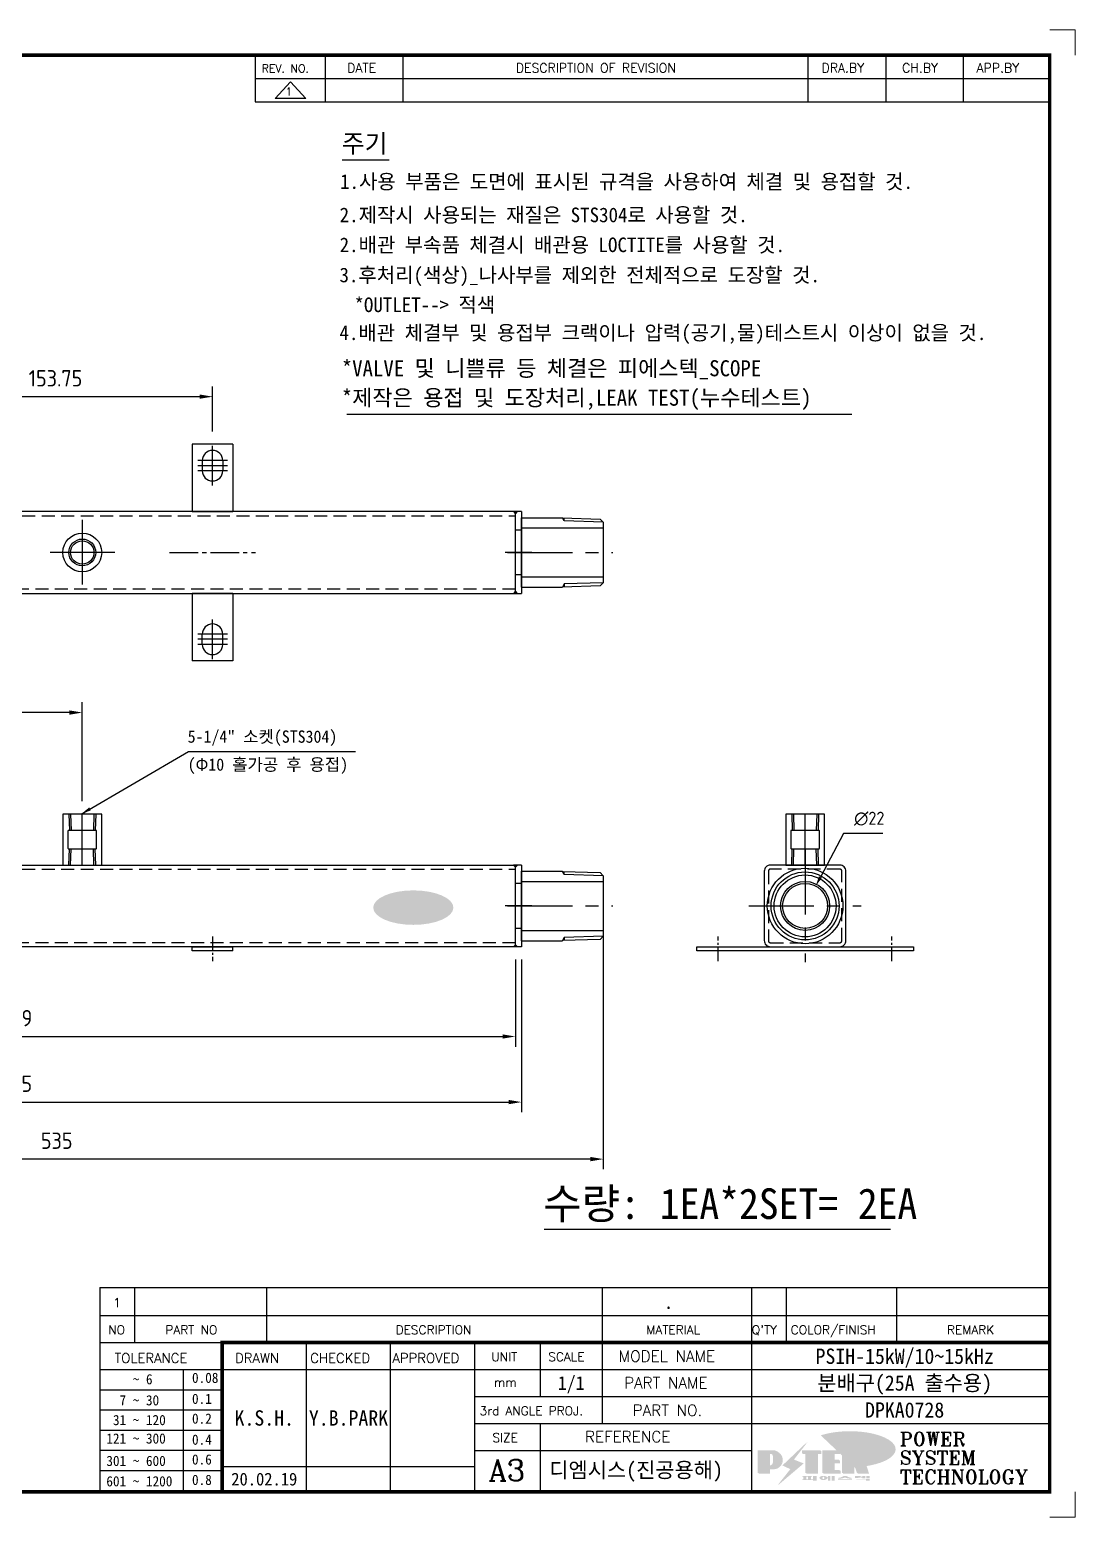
# Model space of a CAD drawing. Header units: millimetres. Extents: x 24815 to 36799, y -9299 to 5469.
# Drawn here: x 27570 to 28082, y -9299 to -8571 of the extents above; entities that cross this region are included whole.
import ezdxf
from ezdxf.enums import TextEntityAlignment as Align

# ---------------------------------------------------------------- set-up
doc = ezdxf.new("R2010")
doc.units = ezdxf.units.MM
for name, pattern in [('CENTER', [50.8, 31.75, -6.35, 6.35, -6.35]), ('CENTER1', [10, 7, -1, 1, -1]), ('HIDDEN2', [4.7625, 3.175, -1.5875])]:
    doc.linetypes.add(name, pattern=pattern)
for name, color, linetype in [('______', 7, 'Continuous'), ('CENTER', 1, 'CENTER'), ('FORMAT-1', 7, 'Continuous'), ('line', 3, 'Continuous'), ('THIN', 3, 'Continuous')]:
    doc.layers.add(name, color=color, linetype=linetype)
doc.styles.add('HAN', font='')
doc.styles.add('RC', font='ROMANC.SHX')
doc.styles.add('ROMANT', font='romant')
doc.styles.add('RT', font='ROMANT.SHX', dxfattribs={"oblique": 15})
doc.styles.get("Standard").update_dxf_attribs({"font": 'ISOCP.SHX', "bigfont": 'WHGTXT.SHX'})
doc.styles.get('HAN').set_extended_font_data('GulimChe')
doc.dimstyles.new('PS-2', dxfattribs={"dimscale": 2, "dimtxt": 3.2, "dimasz": 2.5, "dimexe": 2, "dimexo": 2.5, "dimgap": 2, "dimtad": 1, "dimtoh": 1, "dimrnd": 0.05, "dimzin": 12, "dimdsep": 46, "dimtxsty": 'Standard', "dimcen": 0, "dimclrt": 2, "dimazin": 3, "dimtfac": 1, "dimtofl": 0, "dimtmove": 0, "dimatfit": 3, "dimfxl": 0, "dimtolj": 1, "dimtzin": 0, "dimarcsym": 0})
doc.dimstyles.new('PS-2.5', dxfattribs={"dimscale": 2.5, "dimtxt": 3.2, "dimasz": 2.5, "dimexe": 2, "dimexo": 2.5, "dimgap": 2, "dimtad": 1, "dimtoh": 1, "dimrnd": 0.05, "dimzin": 12, "dimdsep": 46, "dimtxsty": 'Standard', "dimcen": 0, "dimclrt": 2, "dimazin": 3, "dimtfac": 1, "dimtofl": 0, "dimtmove": 0, "dimatfit": 3, "dimfxl": 0, "dimtolj": 1, "dimtzin": 0, "dimarcsym": 0})

# ---------------------------------------------------------------- blocks, each defined once
blk = doc.blocks.new('new LOGO')
at = {"layer": 'line'}
h = blk.add_hatch(color=250, dxfattribs=at)
h.paths.add_polyline_path([(44.5, 69.4), (46.6, 69.4, -0.129793), (52, 68, 0.221832), (43.6, 71.9), (41.5, 71.9), (41.5, 27.9), (43.6, 27.9, 0.02048), (44.5, 28)], flags=17)
h.paths.add_polyline_path([(44.5, 13.9), (57.3, 13.9, 0.72362), (77.1, 73.9, -0.679777), (54.3, 16.4), (41.5, 16.4), (41.5, -0.1), (3, -0.1), (3, -2.6), (44.5, -2.6)])
h.paths.add_polyline_path([(117.9, 14.2), (71.5, -44.4), (77.1, -39.6), (120.8, 15.6), (92, 28.9), (173.3, 106), (177.5, 111.4), (89.1, 27.6)])
h.paths.add_polyline_path([(162.7, 71.9), (162.7, 69.4), (172.5, 69.4), (172.5, 71.9)], flags=17)
h.paths.add_polyline_path([(217.7, 69.4), (230.5, 69.4), (230.5, 80.4), (227.5, 80.4), (227.5, 71.9), (214.7, 71.9), (214.7, -0.1), (175.5, -0.1), (175.5, -2.6), (217.7, -2.6)])
h.paths.add_polyline_path([(297.8, 46.6), (294.8, 46.6), (294.8, 37.4), (276, 37.4), (276, 10.9), (279, 10.9), (279, 34.9), (297.8, 34.9)])
h.paths.add_polyline_path([(300, 8.4), (297, 8.4), (297, -0.1), (237.5, -0.1), (237.5, -2.6), (300, -2.6)])
h.paths.add_polyline_path([(297.8, 80.4), (294.8, 80.4), (294.8, 71.9), (276, 71.9), (276, 49.1), (279, 49.1), (279, 69.4), (297.8, 69.4)])
h.paths.add_polyline_path([(350.2, 80.4), (347.2, 80.4), (347.2, 61.6), (350.2, 63.5)])
h.paths.add_polyline_path([(350.2, 26.7), (347.2, 35.2), (347.2, -0.1), (308.5, -0.1), (308.5, -2.6), (350.2, -2.6)])
h.paths.add_polyline_path([(402.7, 80.4), (396.5, 80.4), (379.6, 66.8), (400.5, -0.1), (361.8, -0.1), (362.7, -2.6), (403.5, -2.6), (382.6, 64.3)])
blk.add_hatch(color=5, dxfattribs=at).paths.add_polyline_path([(166.3, 35), (131, 49), (180.4, 112.7), (92, 28.9), (120.8, 15.6), (74.4, -43)])
h = blk.add_hatch(color=253, dxfattribs=at)
edge = h.paths.add_edge_path()
edge.add_ellipse((333.9, 86.4), major_axis=(-165.9, 0), ratio=0.39426, start_angle=111.5127, end_angle=334.469)
edge.add_ellipse((314.1, 81.2), major_axis=(-153.7, 0), ratio=0.40699, start_angle=121.3066, end_angle=327.7437, ccw=False)
edge.add_line((394, 27.8), (394.7, 25.6))
h = blk.add_hatch(color=1, dxfattribs=at)
h.paths.add_polyline_path([(41.5, 16.4), (54.3, 16.4, 1), (54.3, 82.9), (0, 82.9), (0, -0.1), (41.5, -0.1)])
h.paths.add_polyline_path([(41.5, 27.9), (41.5, 71.9), (43.6, 71.9, -0.414214), (54.6, 60.9), (54.6, 38.9, -0.414214), (43.6, 27.9)], flags=16)
h.paths.add_polyline_path([(214.7, 71.9), (227.5, 71.9), (227.5, 82.9), (159.7, 82.9), (159.7, 71.9), (172.5, 71.9), (172.5, -0.1), (214.7, -0.1)])
h.paths.add_polyline_path([(276, 37.4), (294.8, 37.4), (294.8, 49.1), (276, 49.1), (276, 71.9), (294.8, 71.9), (294.8, 82.9), (234.5, 82.9), (234.5, -0.1), (297, -0.1), (297, 10.9), (276, 10.9)])
h.paths.add_polyline_path([(347.2, 35.2), (359.7, -0.1), (400.5, -0.1), (379.6, 66.8), (399.7, 82.9), (380.6, 82.9), (347.2, 61.6), (347.2, 82.9), (305.5, 82.9), (305.5, -0.1), (347.2, -0.1)])
h = blk.add_hatch(color=250, dxfattribs=at)
edge = h.paths.add_edge_path()
edge.add_ellipse((237.8, -17.6), major_axis=(-14.3, 0), ratio=0.526336, start_angle=192.2456, end_angle=269.0748)
edge.add_line((238.1, -10.1), (237.6, -10.1))
edge.add_ellipse((237.8, -17.6), major_axis=(-14.3, 0), ratio=0.526336, start_angle=270.9252, end_angle=449.0748)
edge.add_line((237.6, -25.1), (238.1, -25.1))
edge.add_ellipse((237.8, -17.6), major_axis=(-14.3, 0), ratio=0.526336, start_angle=450.9252, end_angle=527.7544)
edge.add_line((251.7, -19.2), (254.1, -19.2))
edge.add_line((254.1, -19.2), (254.1, -27.1))
edge.add_line((254.1, -27.1), (263.1, -27.1))
edge.add_line((263.1, -27.1), (263.1, -10.1))
edge.add_line((263.1, -10.1), (254.1, -10.1))
edge.add_line((254.1, -10.1), (254.1, -16))
edge.add_line((254.1, -16), (251.7, -16))
h.paths.add_polyline_path([(241, -16.4), (241, -18.7, -1), (234.4, -18.7), (234.4, -16.4, -1)], flags=16)
h.paths.add_polyline_path([(278.2, -10.1), (268.1, -10.1), (268.1, -27.1), (278.2, -27.1)])
h.paths.add_polyline_path([(310.3, -10.1), (310.3, -11.1, -0.157169), (289.3, -17.5), (294, -19.9, 0.128407), (316.3, -15.9, 0.128407), (338.6, -19.9), (343.3, -17.5, -0.157169), (322.2, -11.1), (322.2, -10.1)])
h.paths.add_polyline_path([(342.1, -25.1), (342.1, -22.3), (290.4, -22.3), (290.4, -25.1)])
h.paths.add_polyline_path([(352, -10.1), (352, -16.2, 0.414214), (354, -18.2), (378.7, -18.2), (378.7, -19.6), (390.2, -19.6), (390.2, -10.1), (378.7, -10.1), (378.7, -13.6), (374.7, -13.6), (374.7, -15.1), (378.7, -15.1), (378.7, -16.2), (364.7, -16.2), (364.7, -15.1), (371.2, -15.1), (371.2, -13.6), (364.7, -13.6), (364.7, -12.6), (374.7, -12.6), (374.7, -10.1)])
h.paths.add_polyline_path([(393.8, -10.1), (393.8, -19.6), (405, -19.6), (405, -10.1)])
h.paths.add_polyline_path([(405, -27.1), (405, -20.9), (356.8, -20.9), (356.8, -23), (391.8, -23), (391.8, -27.1)])
h.paths.add_polyline_path([(200.4, -10.1), (200.4, -22.3), (193.2, -22.3), (193.2, -12.6), (196.6, -12.6), (196.6, -10.1), (161, -10.1), (161, -12.6), (164.5, -12.6), (164.5, -22.3), (161, -22.3), (161, -25.1), (200.4, -25.1), (200.4, -27.1), (213.9, -27.1), (213.9, -10.1)])
h.paths.add_polyline_path([(182, -12.6), (175.6, -12.6), (175.6, -22.3), (182, -22.3)], flags=17)
blk = doc.blocks.new('format-3')
at = {"color": 3, "lineweight": 9}
for p, q in [((414.5, 291.3), (419.5, 291.3)), ((419.5, 286.3), (419.5, 291.3)), ((419.5, 5), (419.5, 0)), ((414.5, 0), (419.5, 0))]:
    blk.add_line(p, q, dxfattribs=at)
at = {"color": 180}
for p, q in [((258.97, 281.75), (258.97, 286.3)), ((272.71, 281.75), (272.71, 286.3)), ((287.94, 281.75), (287.94, 286.3)), ((367.22, 281.75), (367.22, 286.3)), ((382.45, 281.75), (382.45, 286.3)), ((397.61, 281.75), (397.61, 286.3)), ((258.97, 281.75), (414.5, 281.75)), ((228.5, 39.49), (228.5, 5)), ((228.5, 39.49), (414.5, 39.49)), ((235.29, 39.49), (235.29, 34.21)), ((261.24, 34.21), (261.24, 39.49)), ((326.9, 39.49), (326.9, 34.21)), ((356.11, 39.49), (356.11, 34.21)), ((362.93, 39.49), (362.93, 34.21)), ((384.48, 39.49), (384.48, 34.21)), ((228.5, 34.21), (252.48, 34.21)), ((268.96, 5), (268.96, 34.21)), ((285.45, 5), (285.45, 34.21)), ((301.94, 5), (301.94, 34.21)), ((314.72, 34.21), (314.72, 23.65)), ((326.9, 34.21), (326.9, 18.37)), ((356.11, 34.21), (356.11, 5)), ((228.5, 28.93), (252.48, 28.93)), ((244.89, 5.23), (244.89, 28.93)), ((252.48, 28.93), (414.5, 28.93)), ((228.5, 24.98), (252.48, 24.98)), ((301.94, 23.65), (414.5, 23.65)), ((228.5, 21.03), (252.48, 21.03)), ((301.94, 18.37), (414.5, 18.37)), ((314.72, 18.37), (314.72, 5)), ((228.5, 17.08), (252.48, 17.08)), ((228.5, 13.13), (252.48, 13.13)), ((301.94, 13.09), (356.11, 13.09)), ((228.5, 9.18), (252.48, 9.18)), ((252.48, 9.95), (301.94, 9.95))]:
    blk.add_line(p, q, dxfattribs=at)
at = {"const_width": 0.7}
blk.add_lwpolyline([(252.48, 5), (252.48, 34.21), (414.5, 34.21)], dxfattribs=at)
at = {"layer": 'FORMAT-1', "const_width": 0.7}
blk.add_lwpolyline([(13, 5), (13, 286.3), (414.5, 286.3), (414.5, 5)], close=True, dxfattribs=at)
at = {"xscale": 0.05400000000000027, "yscale": 0.05400000000000027, "zscale": 0.05400000000000027}
blk.add_blockref('new LOGO', (357.35, 8.65), dxfattribs=at)
at = {"color": 2}
for s, height, style, p in [('REV. NO.', 1.56, 'RC', (260.23, 282.95)), ('DATE', 1.788, 'RC', (276.95, 282.94)), ('DESCRIPTION OF REVISION', 1.7875, 'RC', (309.98, 282.94)), ('DRA.BY', 1.788, 'RC', (369.83, 282.94)), ('CH.BY', 1.788, 'RC', (385.59, 282.94)), ('APP.BY', 1.788, 'RC', (400.18, 282.94)), ('COLOR/FINISH', 1.7424, 'RC', (363.8, 35.83)), ('NO', 1.742, 'RC', (230.16, 35.83)), ('PART NO', 1.742, 'RC', (241.36, 35.83)), ('DESCRIPTION', 1.7424, 'RC', (286.43, 35.83)), ('MATERIAL', 1.742, 'RC', (335.52, 35.83)), ("Q'TY", 1.742, 'RC', (356.17, 35.83)), ('REMARK', 1.742, 'RC', (394.37, 35.83)), (' TOLERANCE', 1.9, 'RC', (230.11, 30.22)), ('DRAWN', 1.9, 'RC', (255, 30.22)), ('CHECKED', 1.9, 'RC', (269.71, 30.22)), ('APPROVED', 1.9, 'RC', (285.8, 30.22)), ('UNIT', 1.742, 'RC', (305.19, 30.55)), ('SCALE', 1.742, 'RC', (316.32, 30.55)), ('MODEL NAME', 2.178, 'RC', (330.12, 30.46)), ('    ~ 6', 2, 'HAN', (229.8, 26.03)), ('0.08', 2, 'HAN', (246.57, 26.31)), ('mm', 1.742, 'RC', (305.67, 25.56)), ('PART NAME', 2.178, 'RC', (331.17, 25.24)), ('  7 ~ 30', 2, 'HAN', (229.8, 21.91)), ('0.1', 2, 'HAN', (246.57, 22.2)), ('3rd ANGLE PROJ.', 1.7424, 'RC', (302.87, 19.97)), ('PART NO.', 2.178, 'RC', (332.84, 19.85)), (' 31 ~ 120', 2, 'HAN', (229.8, 18.04)), ('0.2', 2, 'HAN', (246.57, 18.32)), ('121 ~ 300', 2, 'HAN', (229.8, 14.42)), ('0.4', 2, 'HAN', (246.57, 14.2)), ('SIZE', 1.742, 'RC', (305.39, 14.71)), ('REFERENCE', 2.178, 'RC', (323.52, 14.69)), ('301 ~ 600', 2, 'HAN', (229.8, 10.04)), ('0.6', 2, 'HAN', (246.57, 10.32)), ('601 ~ 1200', 2, 'HAN', (229.8, 6.05)), ('0.8', 2, 'HAN', (246.57, 6.33))]:
    blk.add_text(s, height=height, dxfattribs=dict(at, style=style)).set_placement(p)
at = {"style": 'ROMANT'}
for s, p in [('POWER', (385.15, 13.96)), ('SYSTEM', (385.15, 10.31)), ('TECHNOLOGY', (385.15, 6.56))]:
    blk.add_text(s, height=2.7, dxfattribs=at).set_placement(p)
at = {"color": 2, "lineweight": 25, "style": 'RC'}
blk.add_text('A3', height=4.182, dxfattribs=at).set_placement((304.61, 7.14))
at = {"style": 'HAN'}
for tag, height, p in [('MODEL-NAME', 3, (386.1, 31.53)), ('SCALE', 2.7, (320.81, 26.29)), ('PART-NAME', 3, (386.1, 26.29)), ('DRA-BY', 3, (260.72, 19.44)), ('CH-BY', 3, (277.21, 19.44)), ('APP-BY', 3, (293.7, 19.44)), ('PART-NO', 3, (386.1, 21.01)), ('CH-DATE', 2.5, (277.21, 7.47)), ('관련업체', 3, (333.52, 9.26)), ('DRA-DATE', 2.5, (260.72, 7.47)), ('APP-DATE', 2.5, (293.7, 7.47))]:
    blk.add_attdef(tag, text='', height=height, dxfattribs=at).set_placement(p, align=Align.MIDDLE_CENTER)
blk = doc.blocks.new('no3')
at = {"color": 180}
for p, q in [((0, 5.5), (0, 0)), ((0, 5.5), (186, 5.5)), ((6.79, 5.5), (6.79, 0)), ((32.74, 0.11), (32.74, 5.5)), ((98.4, 5.5), (98.4, 0)), ((127.61, 5.5), (127.61, 0)), ((134.43, 5.5), (134.43, 0)), ((155.98, 5.5), (155.98, 0))]:
    blk.add_line(p, q, dxfattribs=at)
at = {"color": 2, "style": 'RT', "oblique": 15}
blk.add_attdef('NO', text='', height=1.74, dxfattribs=at).set_placement((3.38, 2.51), align=Align.MIDDLE_CENTER)
at = {"color": 2, "style": 'HAN'}
for tag, p in [('PART-NO', (19.76, 2.75)), ('MATERIAL', (111.38, 2.75)), ("Q'TY", (131.02, 2.75)), ('COLOR/FINISH', (145.2, 2.75)), ('REMARK', (170.76, 2.75))]:
    blk.add_attdef(tag, text='', height=2.9, dxfattribs=at).set_placement(p, align=Align.MIDDLE_CENTER)
blk.add_attdef('DESCRIPTION', text='', height=2.9, dxfattribs=at).set_placement((34.51, 2.75), align=Align.MIDDLE_LEFT)
blk = doc.blocks.new('re3')
at = {"color": 180}
for p, q in [((0, 0), (0, -4.55)), ((6.87, -0.64), (3.86, -3.91)), ((6.87, -0.64), (9.88, -3.91)), ((13.74, -4.55), (13.74, 0)), ((28.97, -4.55), (28.97, 0)), ((108.25, -4.55), (108.25, 0)), ((123.49, -4.55), (123.49, 0)), ((138.64, -4.55), (138.64, 0)), ((0, -4.55), (155.53, -4.55)), ((9.88, -3.91), (3.86, -3.91))]:
    blk.add_line(p, q, dxfattribs=at)
at = {"color": 2, "style": 'RC', "oblique": 15}
blk.add_attdef('REV.NO', text='', height=1.56, dxfattribs=at).set_placement((6.59, -2.56), align=Align.MIDDLE_CENTER)
blk.add_attdef('-1', text='', height=1.56, dxfattribs=at).set_placement((9.37, -1.66), align=Align.MIDDLE_LEFT)
at = {"color": 2, "style": 'HAN'}
for tag, p in [('REV.-DATE', (21.36, -2.28)), ('DRA.BY', (115.87, -2.28)), ('CH.BY', (131.07, -2.28)), ('APP.BY', (147.09, -2.28))]:
    blk.add_attdef(tag, text='', height=2.5, dxfattribs=at).set_placement(p, align=Align.MIDDLE_CENTER)
blk.add_attdef('DESCRIPTION-OF-REVISION', text='', height=2.5, dxfattribs=at).set_placement((31.61, -2.28), align=Align.MIDDLE_LEFT)
blk = doc.blocks.new('*D147')
at = {"color": 0, "lineweight": -2}
for p, q in [((27968.42, -8964.35), (27957.07, -8985.74)), ((27987.55, -8964.35), (27968.42, -8964.35))]:
    blk.add_line(p, q, dxfattribs=at)
at = {"color": 0}
blk.add_solid([(27956.33, -8985.35), (27957.8, -8986.13), (27954.72, -8990.15)], dxfattribs=at)
at = {"layer": 'Defpoints', "color": 0}
for p in [(27954.72, -8990.15), (27944.4, -9009.58)]:
    blk.add_point(p, dxfattribs=at)
at = {"color": 2, "insert": (27980.96, -8957.15), "char_height": 6.4, "attachment_point": 5}
blk.add_mtext('\\A1;∅22', dxfattribs=at)
blk = doc.blocks.new('rcw345trcw45t')
for p, q in [((53002.75, -14361.01), (52983.75, -14361.01)), ((52983.75, -14361.01), (52983.75, -14386.01)), ((52987.52, -14361.01), (52987.77, -14369.01)), ((52998.97, -14361.01), (52998.72, -14369.01)), ((53002.75, -14386.01), (53002.75, -14361.01)), ((52987.52, -14386.01), (52987.77, -14378.01)), ((52998.97, -14386.01), (52998.72, -14378.01)), ((52983.75, -14386.01), (53002.75, -14386.01))]:
    blk.add_line(p, q)
blk.add_lwpolyline([(52986.25, -14377.76, 0.414214), (52986.5, -14378.01), (53000, -14378.01, 0.414214), (53000.25, -14377.76), (53000.25, -14369.26, 0.414214), (53000, -14369.01), (52986.5, -14369.01, 0.414214), (52986.25, -14369.26)], format="xyb", close=True)
at = {"layer": 'CENTER'}
blk.add_lwpolyline([(52993.25, -14386.01), (52993.25, -14378.01), (52993.25, -14369.01), (52993.25, -14361.01)], dxfattribs=at)
at = {"layer": 'THIN'}
for p, q in [((52986.67, -14361.01), (52986.92, -14369.01)), ((52999.83, -14361.01), (52999.58, -14369.01)), ((52986.67, -14386.01), (52986.92, -14378.01)), ((52999.83, -14386.01), (52999.58, -14378.01))]:
    blk.add_line(p, q, dxfattribs=at)
blk = doc.blocks.new('A$C26335A86')
for p, q in [((-53, 0), (53, 0)), ((-53, -2), (-53, 0)), ((53, 0), (53, -2)), ((53, -2), (-53, -2))]:
    blk.add_line(p, q)
at = {"color": 1, "linetype": 'CENTER1'}
for p, q in [((-42.5, -7), (-42.5, 5)), ((42.5, -7), (42.5, 5))]:
    blk.add_line(p, q, dxfattribs=at)
blk = doc.blocks.new('*D155')
at = {"layer": '______', "color": 0, "lineweight": -2, "ltscale": 10}
for p, q in [((27315.74, -9026.12), (27315.74, -9100.91)), ((27810.74, -9026.13), (27810.74, -9100.91)), ((27321.99, -9095.91), (27804.49, -9095.91))]:
    blk.add_line(p, q, dxfattribs=at)
at = {"layer": '______', "color": 0, "ltscale": 10}
for points in [[(27321.99, -9094.87), (27321.99, -9096.95), (27315.74, -9095.91)], [(27804.49, -9094.87), (27804.49, -9096.95), (27810.74, -9095.91)]]:
    blk.add_solid(points, dxfattribs=at)
at = {"layer": 'Defpoints', "color": 0, "ltscale": 10}
for p in [(27315.74, -9019.87), (27810.74, -9019.88), (27810.74, -9095.91)]:
    blk.add_point(p, dxfattribs=at)
at = {"layer": '______', "color": 2, "ltscale": 10, "insert": (27563.24, -9086.91), "char_height": 8, "attachment_point": 5}
blk.add_mtext('\\A1;495', dxfattribs=at)
blk = doc.blocks.new('*D156')
at = {"layer": '______', "color": 0, "lineweight": -2, "ltscale": 10}
for p, q in [((27318.74, -9026.12), (27318.74, -9068.79)), ((27807.74, -9026.13), (27807.74, -9068.79)), ((27324.99, -9063.79), (27801.49, -9063.79))]:
    blk.add_line(p, q, dxfattribs=at)
at = {"layer": '______', "color": 0, "ltscale": 10}
for points in [[(27324.99, -9062.74), (27324.99, -9064.83), (27318.74, -9063.79)], [(27801.49, -9062.74), (27801.49, -9064.83), (27807.74, -9063.79)]]:
    blk.add_solid(points, dxfattribs=at)
at = {"layer": 'Defpoints', "color": 0, "ltscale": 10}
for p in [(27318.74, -9019.87), (27807.74, -9019.88), (27807.74, -9063.79)]:
    blk.add_point(p, dxfattribs=at)
at = {"layer": '______', "color": 2, "ltscale": 10, "insert": (27563.24, -9054.79), "char_height": 8, "attachment_point": 5}
blk.add_mtext('\\A1;489', dxfattribs=at)
blk = doc.blocks.new('*D157')
at = {"layer": '______', "color": 0, "lineweight": -2, "ltscale": 10}
for p, q in [((27850.74, -9006.12), (27850.74, -9128.82)), ((27315.74, -9026.12), (27315.74, -9128.82)), ((27844.49, -9123.82), (27321.99, -9123.82))]:
    blk.add_line(p, q, dxfattribs=at)
at = {"layer": '______', "color": 0, "ltscale": 10}
for points in [[(27321.99, -9122.78), (27321.99, -9124.86), (27315.74, -9123.82)], [(27844.49, -9122.78), (27844.49, -9124.86), (27850.74, -9123.82)]]:
    blk.add_solid(points, dxfattribs=at)
at = {"layer": 'Defpoints', "color": 0, "ltscale": 10}
for p in [(27850.74, -8999.87), (27315.74, -9019.87), (27315.74, -9123.82)]:
    blk.add_point(p, dxfattribs=at)
at = {"layer": '______', "color": 2, "ltscale": 10, "insert": (27583.24, -9114.82), "char_height": 8, "attachment_point": 5}
blk.add_mtext('\\A1;535', dxfattribs=at)
blk = doc.blocks.new('*D159')
at = {"layer": '______', "color": 0, "lineweight": -2, "ltscale": 10}
for p, q in [((27355.74, -8948.62), (27355.74, -8900.19)), ((27589.49, -8905.19), (27361.99, -8905.19)), ((27595.74, -8948.62), (27595.74, -8900.19))]:
    blk.add_line(p, q, dxfattribs=at)
at = {"layer": '______', "color": 0, "ltscale": 10}
for points in [[(27361.99, -8904.15), (27361.99, -8906.23), (27355.74, -8905.19)], [(27589.49, -8904.15), (27589.49, -8906.23), (27595.74, -8905.19)]]:
    blk.add_solid(points, dxfattribs=at)
at = {"layer": 'Defpoints', "color": 0, "ltscale": 10}
for p in [(27355.74, -8905.19), (27355.74, -8954.87), (27595.74, -8954.87)]:
    blk.add_point(p, dxfattribs=at)
at = {"layer": '______', "color": 2, "ltscale": 10, "insert": (27475.74, -8896.19), "char_height": 8, "attachment_point": 5}
blk.add_mtext('\\A1;P-60*5=240', dxfattribs=at)
blk = doc.blocks.new('*D163')
at = {"layer": '______', "color": 0, "lineweight": -2}
for p, q in [((27505.75, -8768.31), (27505.75, -8745.54)), ((27659.51, -8767.58), (27659.51, -8745.54)), ((27512, -8750.54), (27653.26, -8750.54))]:
    blk.add_line(p, q, dxfattribs=at)
at = {"layer": '______', "color": 0}
for points in [[(27512, -8749.5), (27512, -8751.58), (27505.75, -8750.54)], [(27653.26, -8749.5), (27653.26, -8751.58), (27659.51, -8750.54)]]:
    blk.add_solid(points, dxfattribs=at)
at = {"layer": 'Defpoints', "color": 0}
for p in [(27659.51, -8750.54), (27505.75, -8774.56), (27659.51, -8773.83)]:
    blk.add_point(p, dxfattribs=at)
at = {"layer": '______', "color": 2, "insert": (27582.63, -8741.54), "char_height": 8, "attachment_point": 5}
blk.add_mtext('\\A1;153.75', dxfattribs=at)
blk = doc.blocks.new('A$C78D071AD')
for p, q in [((-10, -22.48), (-10, 10.5)), ((-10, 10.5), (10, 10.5)), ((10, -22.48), (10, 10.5)), ((-5, 2.5), (-5, -2.5)), ((5, 2.5), (5, -2.5)), ((-10, -22.48), (10, -22.48)), ((-10, -95.5), (-10, -62.48)), ((-10, -62.48), (10, -62.48)), ((10, -95.5), (10, -62.48)), ((-5, -87.5), (-5, -82.5)), ((5, -87.5), (5, -82.5)), ((-10, -95.5), (10, -95.5))]:
    blk.add_line(p, q)
at = {"color": 1, "linetype": 'CENTER'}
for p, q in [((0, 9.77), (0, -9.77)), ((-7.27, 2.5), (7.27, 2.5)), ((-7.27, 0), (7.27, 0)), ((-7.27, -2.5), (7.27, -2.5)), ((0, -75.23), (0, -94.77)), ((-7.27, -82.5), (7.27, -82.5)), ((-7.27, -85), (7.27, -85)), ((-7.27, -87.5), (7.27, -87.5))]:
    blk.add_line(p, q, dxfattribs=at)
at = {"color": 1, "linetype": 'CENTER1', "ltscale": 2}
blk.add_line((21, -42.5), (-21, -42.5), dxfattribs=at)
for centre, start, end in [((0, 2.5), 0, 180), ((0, -2.5), 180, 0), ((0, -82.5), 0, 180), ((0, -87.5), 180, 0)]:
    blk.add_arc(centre, 5, start, end)
blk = doc.blocks.new('A$C13BB0B43')
for p, q in [((0, -17), (0, 17)), ((0, 17), (20, 17)), ((20.87, 15.42), (20.87, 16.9)), ((0, 12), (40, 12)), ((0, -12), (40, -12)), ((0, -17), (20, -17)), ((20.87, -15.42), (20.87, -16.9))]:
    blk.add_line(p, q)
blk.add_lwpolyline([(20, 17), (20, 16.92), (38.47, 16.35), (40, 14.82), (40, -14.82), (38.47, -16.35), (20, -16.92), (20, -17)])
at = {"layer": 'CENTER'}
blk.add_line((-6.81, 0), (44.74, 0), dxfattribs=at)
at = {"layer": 'THIN'}
for points in [[(40, 14.82), (20.87, 15.42), (20, 16.92)], [(40, -14.82), (20.87, -15.42), (20, -16.92)]]:
    blk.add_lwpolyline(points, dxfattribs=at)

msp = doc.modelspace()

# ---------------------------------------------------------------- hatches: boundary and pattern name
for points in [[(27807.745, -8807.828), (27808.745, -8806.828), (27806.745, -8806.828)], [(27806.745, -8846.828), (27807.745, -8845.828), (27808.745, -8846.828)], [(27807.745, -8980.879), (27808.745, -8979.879), (27806.745, -8979.879)], [(27806.745, -9019.879), (27807.745, -9018.879), (27808.745, -9019.879)]]:
    msp.add_hatch(color=256).paths.add_polyline_path(points)
h = msp.add_hatch(color=1)
edge = h.paths.add_edge_path()
edge.add_ellipse((27757.789, -9000.691), major_axis=(19.625, 0), ratio=0.4302442, start_angle=0, end_angle=360, ccw=False)

# ---------------------------------------------------------------- linework, layer by layer
for p, q in [((27723.031, -8634.656), (27746.032, -8634.656)), ((27725.235, -8759.176), (27972.483, -8759.176)), ((27810.745, -8979.879), (27806.745, -8979.879)), ((27649.506, -9021.866), (27649.506, -9019.866)), ((27649.506, -9019.866), (27669.506, -9019.866)), ((27669.506, -9021.866), (27649.506, -9021.866)), ((27669.506, -9021.866), (27669.506, -9019.866)), ((27810.745, -9019.879), (27806.745, -9019.879)), ((27821.817, -9158.049), (27991.374, -9158.049))]:
    msp.add_line(p, q)
at = {"color": 2, "linetype": 'HIDDEN2', "ltscale": 2}
for p, q in [((27318.745, -8808.828), (27807.745, -8808.828)), ((27810.745, -8815.828), (27807.745, -8815.828)), ((27810.745, -8837.828), (27807.745, -8837.828)), ((27807.745, -8844.828), (27318.745, -8844.828)), ((27318.745, -8981.866), (27807.745, -8981.879)), ((27810.745, -8988.879), (27807.745, -8988.879)), ((27810.745, -9010.879), (27807.745, -9010.879)), ((27807.745, -9017.879), (27318.745, -9017.866))]:
    msp.add_line(p, q, dxfattribs=at)
at = {"color": 1, "linetype": 'CENTER1', "ltscale": 2}
for p, q in [((27815.745, -8826.828), (27802.745, -8826.828)), ((27815.745, -8999.879), (27802.745, -8999.879))]:
    msp.add_line(p, q, dxfattribs=at)
at = {"color": 1, "linetype": 'CENTER1'}
msp.add_line((27659.506, -9014.866), (27659.506, -9026.866), dxfattribs=at)
for points in [[(27810.745, -8806.828), (27315.745, -8806.828), (27315.745, -8846.828), (27810.745, -8846.828)], [(27806.745, -8806.828), (27807.745, -8807.828)], [(27808.745, -8846.828), (27807.745, -8845.828), (27807.745, -8807.828), (27808.745, -8806.828)], [(27810.745, -8806.828), (27810.745, -8846.828)], [(27807.745, -8845.828), (27806.745, -8846.828)], [(27318.745, -8980.866), (27319.745, -8979.866), (27806.745, -8979.879), (27807.745, -8980.879)], [(27808.745, -9019.879), (27807.745, -9018.879), (27807.745, -8980.879), (27808.745, -8979.879)], [(27810.745, -8979.879), (27810.745, -9019.879)], [(27807.745, -9018.879), (27806.745, -9019.879), (27319.745, -9019.866), (27318.745, -9018.866)]]:
    msp.add_lwpolyline(points)
msp.add_lwpolyline([(27966.56, -8979.866), (27932.56, -8979.866, 0.4142136), (27929.56, -8982.866), (27929.56, -9016.866, 0.4142136), (27932.56, -9019.866), (27966.56, -9019.866, 0.4142136), (27969.56, -9016.866), (27969.56, -8982.866, 0.4142136)], format="xyb", close=True)
at = {"color": 2, "linetype": 'HIDDEN2', "ltscale": 2}
msp.add_lwpolyline([(27966.56, -8981.866), (27932.56, -8981.866, 0.4142136), (27931.56, -8982.866), (27931.56, -9016.866, 0.4142136), (27932.56, -9017.866), (27966.56, -9017.866, 0.4142136), (27967.56, -9016.866), (27967.56, -8982.866, 0.4142136)], format="xyb", close=True, dxfattribs=at)
for centre, radius in [((27595.745, -8826.828), 9.5), ((27595.745, -8826.828), 5.722), ((27949.56, -8999.866), 18.5), ((27949.56, -8999.866), 16.625), ((27949.56, -8999.866), 12), ((27949.56, -8999.866), 11)]:
    msp.add_circle(centre, radius)
at = {"layer": 'CENTER'}
for p, q in [((27595.745, -8810.828), (27595.745, -8842.828)), ((27611.745, -8826.828), (27579.745, -8826.828)), ((27949.56, -8972.366), (27949.56, -9027.366)), ((27922.06, -8999.866), (27977.06, -8999.866))]:
    msp.add_line(p, q, dxfattribs=at)
at = {"layer": 'THIN'}
for centre, radius in [((27595.745, -8826.828), 6.578), ((27949.56, -8999.866), 15.146)]:
    msp.add_circle(centre, radius, dxfattribs=at)

# ---------------------------------------------------------------- block references
at = {"xscale": 2.5, "yscale": 2.5, "zscale": 2.5}
msp.add_blockref('format-3', (27033.034, -9299.158), dxfattribs=at).add_auto_attribs({'DRA-DATE': '20.02.19', 'DRA-BY': 'K.S.H.', 'MODEL-NAME': 'PSIH-15kW/10~15kHz', 'PART-NAME': '분배구(25A 출수용)', 'PART-NO': 'DPKA0728', 'SCALE': '1/1', 'CH-BY': 'Y.B.PARK', '관련업체': '디엠시스(진공용해)'})
ref = msp.add_blockref('re3', (27680.448, -8594.783), dxfattribs=dict(xscale=2.5, yscale=2.5, zscale=2.5))
ref.add_attrib('REV.NO', '1', dxfattribs={"color": 2, "height": 3.9, "style": 'RC'}).set_placement((27696.919, -8601.176), align=Align.MIDDLE_CENTER)
at = {"rotation": 180}
msp.add_blockref('A$C78D071AD', (27659.506, -8869.328), dxfattribs=at)
for name, p in [('A$C13BB0B43', (27810.745, -8826.828)), ('rcw345trcw45t', (-25397.502, 5406.14)), ('rcw345trcw45t', (-25043.687, 5406.14)), ('A$C13BB0B43', (27810.745, -8999.879)), ('A$C26335A86', (27949.56, -9019.866))]:
    msp.add_blockref(name, p)
ref = msp.add_blockref('no3', (27604.284, -9200.422), dxfattribs=dict(xscale=2.5, yscale=2.5, zscale=2.5))
ref.add_attrib('MATERIAL', '.', dxfattribs={"color": 2, "height": 7.25, "style": 'HAN'}).set_placement((27882.722, -9193.547), align=Align.MIDDLE_CENTER)
ref.add_attrib('NO', '1', dxfattribs={"color": 2, "height": 4.35, "style": 'RT'}).set_placement((27612.745, -9194.155), align=Align.MIDDLE_CENTER)

# ---------------------------------------------------------------- texts
at = {"color": 2, "style": 'HAN'}
for s, height, p in [('주기', 8.958, (27722.718, -8631.066)), ('1.사용 부품은 도면에 표시된 규격을 사용하여 체결 및 용접할 것.', 7.16636, (27721.94, -8648.84)), ('2.제작시 사용되는 재질은 STS304로 사용할 것.', 7.16636, (27721.731, -8665.136)), ('2.배관 부속품 체결시 배관용 LOCTITE를 사용할 것.', 7.16636, (27721.731, -8679.79)), ('3.후처리(색상)_나사부를 제외한 전체적으로 도장할 것.', 7.16636, (27721.643, -8694.542)), ('4.배관 체결부 및 용접부 크랙이나 압력(공기,물)테스트시 이상이 없을 것.', 7.16636, (27721.643, -8722.819)), ('5-1/4" 소켓(STS304)', 6, (27647.343, -8919.97)), ('(Φ10 홀가공 후 용접)', 6, (27647.343, -8933.647)), ('수량: 1EA*2SET= 2EA', 15, (27821.389, -9153.137))]:
    msp.add_text(s, height=height, dxfattribs=at).set_placement(p)
at = {"color": 1, "style": 'HAN'}
for s, height, p in [('  *OUTLET--> 적색', 7.16636, (27719.716, -8709.132)), ('*VALVE 및 니쁠류 등 체결은 피에스텍_SCOPE', 7.883, (27722.755, -8740.578)), ('*제작은 용접 및 도장처리,LEAK TEST(누수테스트)', 7.883, (27722.755, -8754.976))]:
    msp.add_text(s, height=height, dxfattribs=at).set_placement(p)

# ---------------------------------------------------------------- dimensions: what is measured, and where the dimension line sits
dim = msp.add_diameter_dim_2p(p1=(27944.4, -9009.581), p2=(27954.72, -8990.152), dimstyle='PS-2')
dim.commit()
dim.dimension.update_dxf_attribs({"geometry": '*D147', "text_midpoint": (27980.958, -8964.354), "dimtype": 163})
at = {"layer": '______'}
dim = msp.add_linear_dim(base=(27659.506, -8750.54), p1=(27505.747, -8774.558), p2=(27659.506, -8773.828), dimstyle='PS-2.5', override={"dimtmove": 1}, dxfattribs=at)
dim.commit()
dim.dimension.update_dxf_attribs({"geometry": '*D163', "text_midpoint": (27582.627, -8741.54)})
at = {"layer": '______', "ltscale": 10}
dim = msp.add_linear_dim(base=(27355.745, -8905.188), p1=(27595.745, -8954.866), p2=(27355.745, -8954.866), text='P-60*5=<>', dimstyle='PS-2.5', dxfattribs=at)
dim.commit()
dim.dimension.update_dxf_attribs({"geometry": '*D159', "text_midpoint": (27475.745, -8896.187)})
for base, p1, p2, picture, middle in [((27315.745, -9123.822), (27850.745, -8999.866), (27315.745, -9019.866), '*D157', (27583.245, -9114.822)), ((27810.745, -9095.909), (27315.745, -9019.866), (27810.745, -9019.879), '*D155', (27563.245, -9086.909)), ((27807.745, -9063.786), (27318.745, -9019.866), (27807.745, -9019.879), '*D156', (27563.245, -9054.786))]:
    dim = msp.add_linear_dim(base=base, p1=p1, p2=p2, dimstyle='PS-2.5', dxfattribs=at)
    dim.commit()
    dim.dimension.update_dxf_attribs({"geometry": picture, "text_midpoint": middle})

# ---------------------------------------------------------------- leaders
msp.add_leader([(27595.245, -8954.866), (27647.692, -8924.267), (27729.533, -8924.267)], dimstyle='PS-2', override={"dimgap": 2, "dimtad": 0})

doc.saveas('drawing.dxf')
